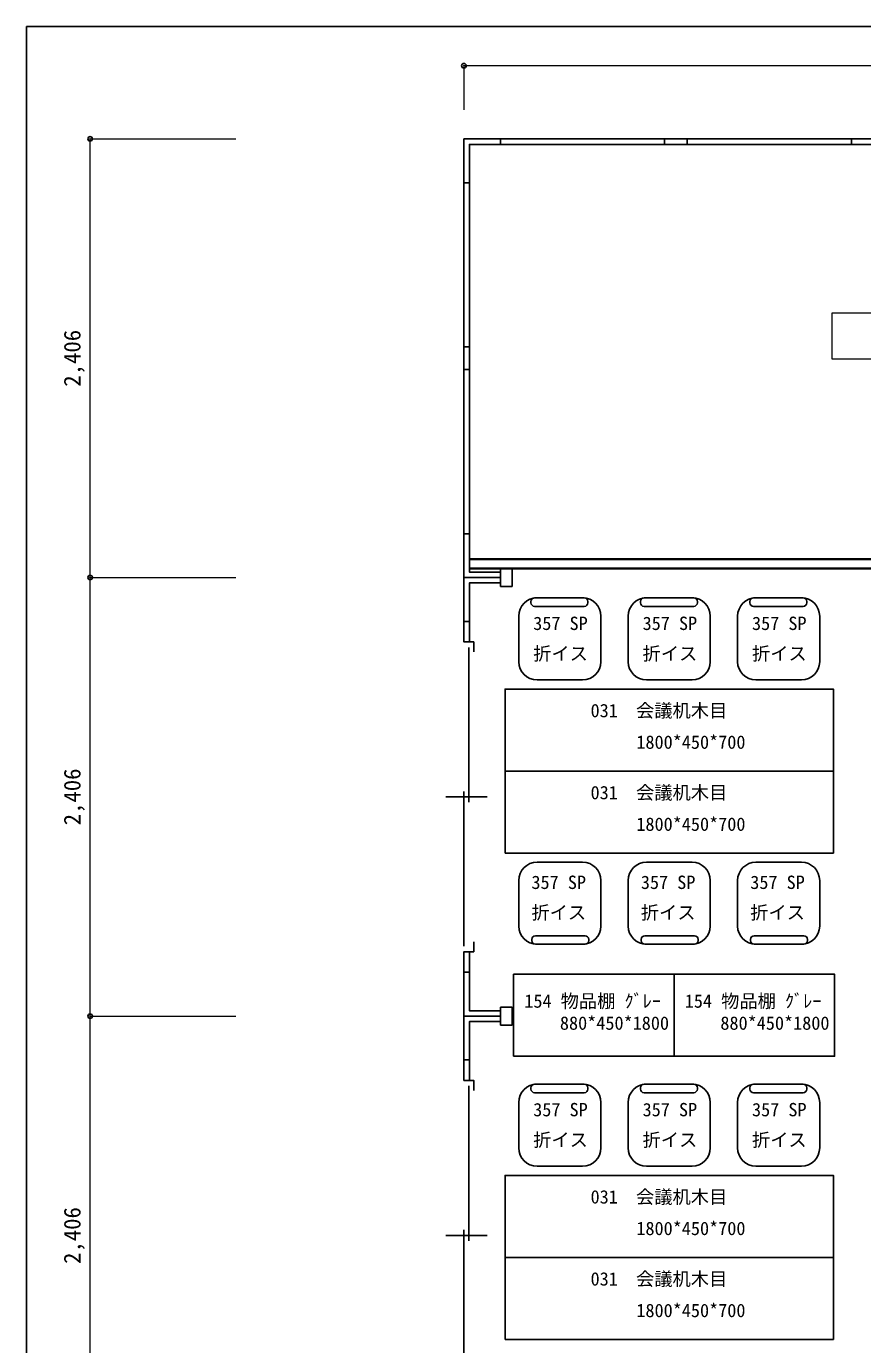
# Model space of a CAD drawing. Units: millimetres, scale not verified. Extents: x -9986 to 9679, y -7005 to 6977.
# Drawn here: x -9986 to -5400, y -254 to 6977 of the extents above; entities that cross this region are included whole.
import ezdxf
from ezdxf.enums import TextEntityAlignment as Align

# ---------------------------------------------------------------- set-up
doc = ezdxf.new("R2010")
doc.units = ezdxf.units.MM
doc.header["$LTSCALE"] = 50
doc.header["$PDMODE"] = 32
doc.header["$PDSIZE"] = 25
for name, color, linetype, lineweight in [('0-0', 7, 'Continuous', 25), ('0-1', 7, 'Continuous', 25), ('0-2', 3, 'Continuous', 35), ('0-3', 7, 'Continuous', 25)]:
    doc.layers.add(name, color=color, linetype=linetype, lineweight=lineweight)
doc.styles.add('ＭＳ ゴシック', font='')
doc.styles.get('ＭＳ ゴシック').set_extended_font_data('MS Gothic')

msp = doc.modelspace()

# ---------------------------------------------------------------- linework, layer by layer
at = {"layer": '0-0'}
msp.add_line((-9986.25, 6977.36), (-9986.25, -6298.92), dxfattribs=at)
msp.add_lwpolyline([(-9986.25, 6977.36), (9675.91, 6977.36), (9675.91, -7005.08)], dxfattribs=at)
at = {"layer": '0-1', "color": 4, "lineweight": 18}
for p, q in [((-2186.71, 6761.31), (-7586.71, 6761.31)), ((-7586.71, 6761.31), (-7586.71, 6520.25)), ((-9636.71, 3954.12), (-9636.71, 6360.12)), ((-9636.71, 6360.12), (-8836.71, 6360.12)), ((-9636.71, 1548.12), (-9636.71, 3954.12)), ((-9636.71, 3954.12), (-8836.71, 3954.12)), ((-9636.71, 3954.12), (-8836.71, 3954.12)), ((-9636.71, -857.88), (-9636.71, 1548.12)), ((-9636.71, 1548.12), (-8836.71, 1548.12)), ((-9636.71, 1548.12), (-8836.71, 1548.12))]:
    msp.add_line(p, q, dxfattribs=at)
at = {"layer": '0-1'}
for p, q in [((-7386.71, 6360.12), (-7386.71, 6330.12)), ((-5461.71, 6360.12), (-5461.71, 6330.12)), ((-7586.71, 4194.62), (-7586.71, 3954.12)), ((-7321.71, 4004.12), (-7386.71, 4004.12)), ((-7386.71, 4004.12), (-7386.71, 3969.44)), ((-7321.71, 3954.12), (-7321.71, 4004.12)), ((-7586.71, 3954.12), (-7386.71, 3954.12)), ((-7586.71, 3954.12), (-7386.71, 3954.12)), ((-7586.71, 3954.12), (-7386.71, 3954.12)), ((-7386.71, 3938.55), (-7386.71, 3904.12)), ((-7321.71, 3904.12), (-7321.71, 3954.12)), ((-7386.71, 3904.12), (-7321.71, 3904.12)), ((-7559.71, 3571.12), (-7559.71, 2721.12)), ((-7636.71, 2751.12), (-7686.71, 2751.12)), ((-7586.71, 2781.12), (-7586.71, 1931.12)), ((-7386.71, 1598.12), (-7321.71, 1598.12)), ((-7386.71, 1558.36), (-7386.71, 1598.12)), ((-7321.71, 1598.12), (-7321.71, 1548.12)), ((-7586.71, 1548.12), (-7386.71, 1548.12)), ((-7586.71, 1548.12), (-7386.71, 1548.12)), ((-7386.71, 1532.55), (-7386.71, 1498.12)), ((-7321.71, 1498.12), (-7321.71, 1548.12)), ((-7386.71, 1498.12), (-7321.71, 1498.12)), ((-7559.71, 1165.12), (-7559.71, 315.12)), ((-7586.71, 375.12), (-7586.71, -474.88)), ((-7636.71, 345.12), (-7686.71, 345.12))]:
    msp.add_line(p, q, dxfattribs=at)
for points in [[(-7586.71, 6119.62), (-7586.71, 6360.12), (-7386.71, 6360.12)], [(-7586.71, 6119.62), (-7586.71, 6360.12), (-7386.71, 6360.12)], [(-7386.71, 6330.12), (-7556.71, 6330.12), (-7556.71, 6119.62), (-7586.71, 6119.62)], [(-7386.71, 6330.12), (-7556.71, 6330.12), (-7556.71, 6119.62), (-7586.71, 6119.62)], [(-5461.71, 6330.12), (-5336.71, 6330.12), (-5336.71, 6360.12), (-5461.71, 6360.12)], [(-7386.71, 3954.12), (-7386.71, 3984.12), (-7556.71, 3984.12), (-7556.71, 4194.62), (-7586.71, 4194.62)], [(-7532.71, 3547.12), (-7532.71, 3601.12), (-7586.71, 3601.12)], [(-7636.71, 2751.12), (-7509.71, 2751.12), (-7459.71, 2751.12)], [(-7532.71, 1955.12), (-7532.71, 1901.12), (-7586.71, 1901.12)], [(-7532.71, 1141.12), (-7532.71, 1195.12), (-7586.71, 1195.12)], [(-7636.71, 345.12), (-7509.71, 345.12), (-7459.71, 345.12)]]:
    msp.add_lwpolyline(points, dxfattribs=at)
for points in [[(-6486.71, 6360.12), (-7386.71, 6360.12), (-7386.71, 6330.12), (-6486.71, 6330.12)], [(-6486.71, 6330.12), (-6486.71, 6360.12), (-6361.71, 6360.12), (-6361.71, 6330.12)], [(-6361.71, 6360.12), (-5461.71, 6360.12), (-5461.71, 6330.12), (-6361.71, 6330.12)], [(-7556.71, 6119.62), (-7556.71, 5219.62), (-7586.71, 5219.62), (-7586.71, 6119.62)], [(-7586.71, 5219.62), (-7556.71, 5219.62), (-7556.71, 5094.62), (-7586.71, 5094.62)], [(-7556.71, 5094.62), (-7556.71, 4194.62), (-7586.71, 4194.62), (-7586.71, 5094.62)], [(-7586.71, 3713.62), (-7586.71, 3954.12), (-7386.71, 3954.12), (-7386.71, 3924.12), (-7556.71, 3924.12), (-7556.71, 3713.62)], [(-7556.71, 3713.62), (-7556.71, 3601.12), (-7586.71, 3601.12), (-7586.71, 3713.62)], [(-7556.71, 1901.12), (-7556.71, 1788.62), (-7586.71, 1788.62), (-7586.71, 1901.12)], [(-7586.71, 1788.62), (-7586.71, 1548.12), (-7386.71, 1548.12), (-7386.71, 1578.12), (-7556.71, 1578.12), (-7556.71, 1788.62)], [(-7586.71, 1307.62), (-7586.71, 1548.12), (-7386.71, 1548.12), (-7386.71, 1518.12), (-7556.71, 1518.12), (-7556.71, 1307.62)], [(-7556.71, 1307.62), (-7556.71, 1195.12), (-7586.71, 1195.12), (-7586.71, 1307.62)]]:
    msp.add_lwpolyline(points, close=True, dxfattribs=at)
at = {"layer": '0-1', "color": 4}
for p in [(-7586.71, 6761.31), (-9636.71, 6360.12), (-9636.71, 3954.12), (-9636.71, 1548.12)]:
    msp.add_point(p, dxfattribs=at)
at = {"layer": '0-2'}
for p, q in [((-7556.71, 4054.12), (-2216.71, 4054.12)), ((-7556.71, 4004.12), (-2216.71, 4004.12))]:
    msp.add_line(p, q, dxfattribs=at)
at = {"layer": '0-3'}
for p, q in [((-6926.53, 3842.38), (-7198.8, 3842.38)), ((-6326.53, 3842.38), (-6598.8, 3842.38)), ((-5726.53, 3842.38), (-5998.8, 3842.38)), ((-7218.8, 3815.82), (-7218.8, 3822.38)), ((-6926.53, 3795.82), (-7198.8, 3795.82)), ((-6906.53, 3822.38), (-6906.53, 3815.82)), ((-6618.8, 3815.82), (-6618.8, 3822.38)), ((-6326.53, 3795.82), (-6598.8, 3795.82)), ((-6306.53, 3822.38), (-6306.53, 3815.82)), ((-6018.8, 3815.82), (-6018.8, 3822.38)), ((-5726.53, 3795.82), (-5998.8, 3795.82)), ((-5706.53, 3822.38), (-5706.53, 3815.82)), ((-7285.55, 3492.38), (-7285.55, 3742.39)), ((-6835.55, 3742.39), (-6835.55, 3492.38)), ((-6685.55, 3492.38), (-6685.55, 3742.39)), ((-6235.55, 3742.39), (-6235.55, 3492.38)), ((-6085.55, 3492.38), (-6085.55, 3742.39)), ((-5635.55, 3742.39), (-5635.55, 3492.38)), ((-6935.56, 3392.38), (-7185.56, 3392.38)), ((-6335.56, 3392.38), (-6585.56, 3392.38)), ((-5735.56, 3392.38), (-5985.56, 3392.38)), ((-7185.55, 2392.39), (-6935.55, 2392.39)), ((-6585.55, 2392.39), (-6335.55, 2392.39)), ((-5985.55, 2392.39), (-5735.55, 2392.39)), ((-7285.55, 2042.39), (-7285.55, 2292.39)), ((-6835.55, 2292.39), (-6835.55, 2042.39)), ((-6685.55, 2042.39), (-6685.55, 2292.39)), ((-6235.55, 2292.39), (-6235.55, 2042.39)), ((-6085.55, 2042.39), (-6085.55, 2292.39)), ((-5635.55, 2292.39), (-5635.55, 2042.39)), ((-7214.58, 1962.39), (-7214.58, 1968.95)), ((-7194.58, 1988.95), (-6922.31, 1988.95)), ((-6902.31, 1968.95), (-6902.31, 1962.39)), ((-6614.58, 1962.39), (-6614.58, 1968.95)), ((-6594.58, 1988.95), (-6322.31, 1988.95)), ((-6302.31, 1968.95), (-6302.31, 1962.39)), ((-6014.58, 1962.39), (-6014.58, 1968.95)), ((-5994.58, 1988.95), (-5722.31, 1988.95)), ((-5702.31, 1968.95), (-5702.31, 1962.39)), ((-7194.58, 1942.39), (-6922.31, 1942.39)), ((-6594.58, 1942.39), (-6322.31, 1942.39)), ((-5994.58, 1942.39), (-5722.31, 1942.39)), ((-6926.53, 1174.85), (-7198.8, 1174.85)), ((-6326.53, 1174.85), (-6598.8, 1174.85)), ((-5726.53, 1174.85), (-5998.8, 1174.85)), ((-7218.8, 1148.28), (-7218.8, 1154.85)), ((-6926.53, 1128.28), (-7198.8, 1128.28)), ((-6906.53, 1154.85), (-6906.53, 1148.28)), ((-6618.8, 1148.28), (-6618.8, 1154.85)), ((-6326.53, 1128.28), (-6598.8, 1128.28)), ((-6306.53, 1154.85), (-6306.53, 1148.28)), ((-6018.8, 1148.28), (-6018.8, 1154.85)), ((-5726.53, 1128.28), (-5998.8, 1128.28)), ((-5706.53, 1154.85), (-5706.53, 1148.28)), ((-7285.55, 824.85), (-7285.55, 1074.85)), ((-6835.55, 1074.85), (-6835.55, 824.85)), ((-6685.55, 824.85), (-6685.55, 1074.85)), ((-6235.55, 1074.85), (-6235.55, 824.85)), ((-6085.55, 824.85), (-6085.55, 1074.85)), ((-5635.55, 1074.85), (-5635.55, 824.85)), ((-6935.56, 724.85), (-7185.56, 724.85)), ((-6335.56, 724.85), (-6585.56, 724.85)), ((-5735.56, 724.85), (-5985.56, 724.85))]:
    msp.add_line(p, q, dxfattribs=at)
at = {"layer": '0-3', "color": 4, "lineweight": 18}
msp.add_lwpolyline([(-5568.12, 5154.05), (-4618.12, 5154.05), (-4618.12, 5404.05), (-5568.12, 5404.05)], close=True, dxfattribs=at)
at = {"layer": '0-3'}
for points in [[(-7360.55, 2892.39), (-7360.55, 3342.38), (-5560.55, 3342.38), (-5560.55, 2892.39)], [(-7360.55, 2442.39), (-7360.55, 2892.39), (-5560.55, 2892.39), (-5560.55, 2442.39)], [(-7314.27, 1328.29), (-7314.27, 1778.29), (-6434.27, 1778.29), (-6434.27, 1328.29)], [(-6434.27, 1328.29), (-6434.27, 1778.29), (-5554.27, 1778.29), (-5554.27, 1328.29)], [(-7360.55, 224.85), (-7360.55, 674.85), (-5560.55, 674.85), (-5560.55, 224.85)], [(-7360.55, -225.15), (-7360.55, 224.85), (-5560.55, 224.85), (-5560.55, -225.15)]]:
    msp.add_lwpolyline(points, close=True, dxfattribs=at)
for centre, radius, start, end in [((-7185.56, 3742.39), 100, 90, 180), ((-7198.8, 3822.38), 20, 90, 180), ((-6935.56, 3742.39), 100, 0, 90), ((-6926.53, 3822.38), 20, 0, 90), ((-6585.56, 3742.39), 100, 90, 180), ((-6598.8, 3822.38), 20, 90, 180), ((-6335.56, 3742.39), 100, 0, 90), ((-6326.53, 3822.38), 20, 0, 90), ((-5985.56, 3742.39), 100, 90, 180), ((-5998.8, 3822.38), 20, 90, 180), ((-5735.56, 3742.39), 100, 0, 90), ((-5726.53, 3822.38), 20, 0, 90), ((-7198.8, 3815.82), 20, 180, 270), ((-6926.53, 3815.82), 20, 270, 0), ((-6598.8, 3815.82), 20, 180, 270), ((-6326.53, 3815.82), 20, 270, 0), ((-5998.8, 3815.82), 20, 180, 270), ((-5726.53, 3815.82), 20, 270, 0), ((-7185.56, 3492.38), 100, 180, 270), ((-6935.56, 3492.38), 100, 270, 0), ((-6585.56, 3492.38), 100, 180, 270), ((-6335.56, 3492.38), 100, 270, 0), ((-5985.56, 3492.38), 100, 180, 270), ((-5735.56, 3492.38), 100, 270, 0), ((-7185.55, 2292.39), 100, 90, 180), ((-6935.55, 2292.39), 100, 0, 90), ((-6585.55, 2292.39), 100, 90, 180), ((-6335.55, 2292.39), 100, 0, 90), ((-5985.55, 2292.39), 100, 90, 180), ((-5735.55, 2292.39), 100, 0, 90), ((-7185.55, 2042.39), 100, 180, 270), ((-6935.55, 2042.39), 100, 270, 0), ((-6585.55, 2042.39), 100, 180, 270), ((-6335.55, 2042.39), 100, 270, 0), ((-5985.55, 2042.39), 100, 180, 270), ((-5735.55, 2042.39), 100, 270, 0), ((-7194.58, 1968.95), 20, 90, 180), ((-7194.58, 1962.39), 20, 180, 270), ((-6922.31, 1968.95), 20, 0, 90), ((-6922.31, 1962.39), 20, 270, 0), ((-6594.58, 1968.95), 20, 90, 180), ((-6594.58, 1962.39), 20, 180, 270), ((-6322.31, 1968.95), 20, 0, 90), ((-6322.31, 1962.39), 20, 270, 0), ((-5994.58, 1968.95), 20, 90, 180), ((-5994.58, 1962.39), 20, 180, 270), ((-5722.31, 1968.95), 20, 0, 90), ((-5722.31, 1962.39), 20, 270, 0), ((-7185.56, 1074.85), 100, 90, 180), ((-7198.8, 1154.85), 20, 90, 180), ((-6935.56, 1074.85), 100, 0, 90), ((-6926.53, 1154.85), 20, 0, 90), ((-6585.56, 1074.85), 100, 90, 180), ((-6598.8, 1154.85), 20, 90, 180), ((-6335.56, 1074.85), 100, 0, 90), ((-6326.53, 1154.85), 20, 0, 90), ((-5985.56, 1074.85), 100, 90, 180), ((-5998.8, 1154.85), 20, 90, 180), ((-5735.56, 1074.85), 100, 0, 90), ((-5726.53, 1154.85), 20, 0, 90), ((-7198.8, 1148.28), 20, 180, 270), ((-6926.53, 1148.28), 20, 270, 0), ((-6598.8, 1148.28), 20, 180, 270), ((-6326.53, 1148.28), 20, 270, 0), ((-5998.8, 1148.28), 20, 180, 270), ((-5726.53, 1148.28), 20, 270, 0), ((-7185.56, 824.85), 100, 180, 270), ((-6935.56, 824.85), 100, 270, 0), ((-6585.56, 824.85), 100, 180, 270), ((-6335.56, 824.85), 100, 270, 0), ((-5985.56, 824.85), 100, 180, 270), ((-5735.56, 824.85), 100, 270, 0)]:
    msp.add_arc(centre, radius, start, end, dxfattribs=at)

# ---------------------------------------------------------------- texts
at = {"layer": '0-1', "color": 4, "style": 'ＭＳ ゴシック'}
for p in [(-9661.71, 5000.87), (-9661.71, 2594.87), (-9661.71, 188.87)]:
    msp.add_text('2,406', height=91.64, rotation=90, dxfattribs=at).set_placement(p, align=Align.BOTTOM_LEFT)
at = {"layer": '0-3', "color": 4, "style": 'ＭＳ ゴシック'}
for s, p in [('357 SP', (-7206.77, 3644.13)), ('357 SP', (-6606.77, 3644.13)), ('357 SP', (-6006.77, 3644.13)), ('折イス', (-7206.77, 3478.19)), ('折イス', (-6606.77, 3478.19)), ('折イス', (-6006.77, 3478.19)), ('031\u3000会議机木目', (-6892.14, 3165.74)), ('1800*450*700', (-6641.03, 2992.56)), ('031\u3000会議机木目', (-6892.14, 2715.74)), ('1800*450*700', (-6641.03, 2542.56)), ('357 SP', (-7216.35, 2223.57)), ('357 SP', (-6616.35, 2223.57)), ('357 SP', (-6016.35, 2223.57)), ('折イス', (-7216.35, 2057.63)), ('折イス', (-6616.35, 2057.63)), ('折イス', (-6016.35, 2057.63)), ('154 物品棚 ｸﾞﾚｰ', (-7255.47, 1572.27)), ('154 物品棚 ｸﾞﾚｰ', (-6375.47, 1572.27)), ('880*450*1800', (-7060.22, 1451.4)), ('880*450*1800', (-6180.22, 1451.4)), ('357 SP', (-7206.77, 976.59)), ('357 SP', (-6606.77, 976.59)), ('357 SP', (-6006.77, 976.59)), ('折イス', (-7206.77, 810.65)), ('折イス', (-6606.77, 810.65)), ('折イス', (-6006.77, 810.65)), ('031\u3000会議机木目', (-6892.14, 498.21)), ('1800*450*700', (-6641.03, 325.02)), ('031\u3000会議机木目', (-6892.14, 48.21)), ('1800*450*700', (-6641.03, -124.98))]:
    msp.add_text(s, height=73.31, dxfattribs=at).set_placement(p, align=Align.BOTTOM_LEFT)

doc.saveas('drawing.dxf')
